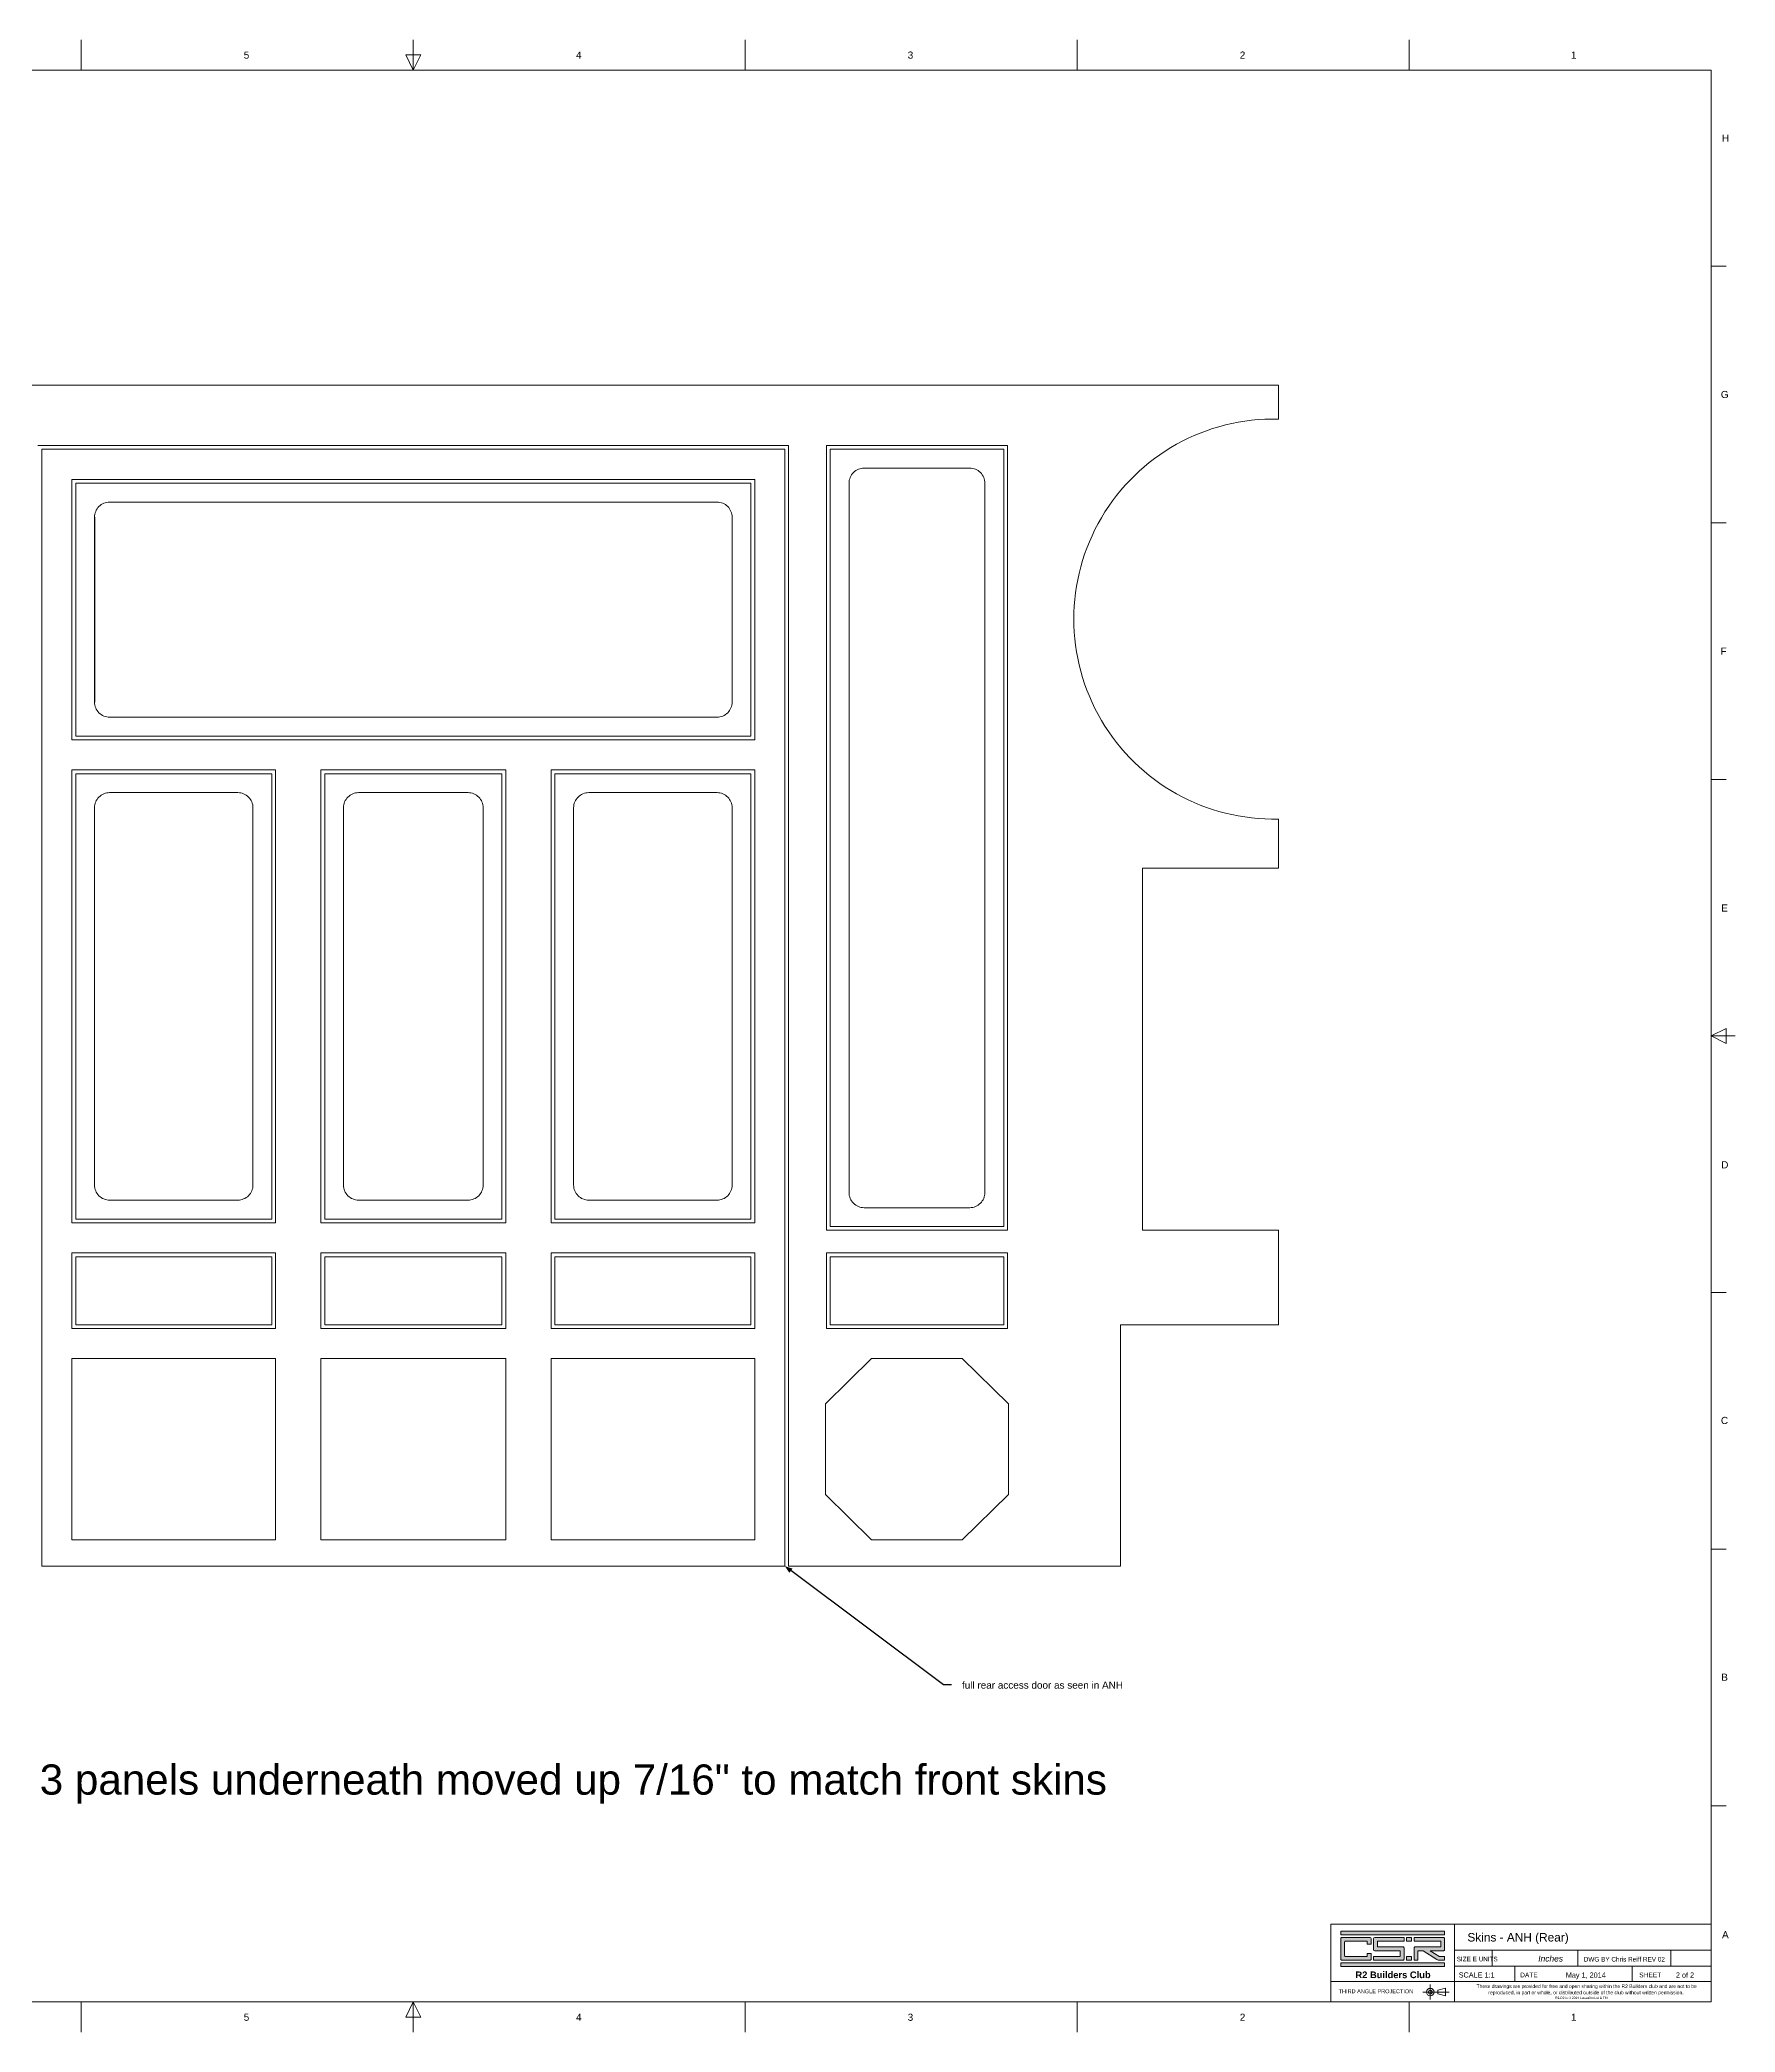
# Model space of a CAD drawing. Header units: millimetres. Extents: x -46.5 to 47.3, y 0.1 to 33.1.
# Drawn here: x 19.2 to 47.29, y 0.12 to 33.12 of the extents above; entities that cross this region are included whole.
import ezdxf

# ---------------------------------------------------------------- set-up
doc = ezdxf.new("R2010")
doc.units = ezdxf.units.MM
doc.layers.add('PDF4_Geometry', color=7, linetype='Continuous')
doc.layers.add('PDF4_Text', color=7, linetype='Continuous')
doc.layers.add('PDF4_Solid Fills', color=9, linetype='Continuous', true_color=0xc0c0c0)
doc.styles.add('PDF Arial', font='arial.ttf')
doc.styles.add('PDF Arial Bold', font='arialbd.ttf')
doc.styles.add('PDF Arial Italic', font='ariali.ttf')
doc.styles.get("Standard").update_dxf_attribs({"font": 'arial.ttf'})

msp = doc.modelspace()

# ---------------------------------------------------------------- hatches: boundary and pattern name
at = {"layer": 'PDF4_Solid Fills', "transparency": 33554559}
h = msp.add_hatch(color=256, dxfattribs=at)
h.paths.add_polyline_path([(42.472, 1.205), (42.472, 1.268), (40.753, 1.268), (40.753, 1.205)], flags=0)
h.paths.add_polyline_path([(40.753, 1.729), (42.472, 1.729), (42.472, 1.792), (40.753, 1.792)], flags=0)
h.paths.add_polyline_path([(41.256, 1.327), (41.256, 1.326), (41.256, 1.325), (41.256, 1.324), (41.255, 1.323), (41.255, 1.323), (41.255, 1.322), (41.255, 1.321), (41.254, 1.32), (41.254, 1.319), (41.253, 1.318), (41.253, 1.317), (41.252, 1.317), (41.252, 1.316), (41.251, 1.315), (41.25, 1.314), (41.25, 1.314), (41.249, 1.313), (41.248, 1.313), (41.247, 1.312), (41.246, 1.312), (41.246, 1.311), (41.245, 1.311), (41.244, 1.311), (41.243, 1.31), (41.242, 1.31), (41.241, 1.31), (41.24, 1.31), (41.239, 1.31), (41.238, 1.31), (40.77, 1.31), (40.769, 1.31), (40.768, 1.31), (40.767, 1.31), (40.766, 1.31), (40.765, 1.31), (40.765, 1.311), (40.764, 1.311), (40.763, 1.311), (40.762, 1.312), (40.761, 1.312), (40.76, 1.313), (40.76, 1.313), (40.759, 1.314), (40.758, 1.314), (40.757, 1.315), (40.757, 1.316), (40.756, 1.317), (40.756, 1.317), (40.755, 1.318), (40.755, 1.319), (40.754, 1.32), (40.754, 1.321), (40.753, 1.322), (40.753, 1.323), (40.753, 1.323), (40.753, 1.324), (40.753, 1.325), (40.753, 1.326), (40.753, 1.327), (40.753, 1.669), (40.753, 1.67), (40.753, 1.671), (40.753, 1.672), (40.753, 1.673), (40.753, 1.674), (40.753, 1.675), (40.754, 1.676), (40.754, 1.677), (40.755, 1.678), (40.755, 1.679), (40.756, 1.679), (40.756, 1.68), (40.757, 1.681), (40.757, 1.682), (40.758, 1.682), (40.759, 1.683), (40.76, 1.683), (40.76, 1.684), (40.761, 1.685), (40.762, 1.685), (40.763, 1.685), (40.764, 1.686), (40.765, 1.686), (40.765, 1.686), (40.766, 1.687), (40.767, 1.687), (40.768, 1.687), (40.769, 1.687), (40.77, 1.687), (41.238, 1.687), (41.239, 1.687), (41.24, 1.687), (41.241, 1.687), (41.242, 1.687), (41.243, 1.686), (41.244, 1.686), (41.245, 1.686), (41.246, 1.685), (41.246, 1.685), (41.247, 1.685), (41.248, 1.684), (41.249, 1.683), (41.25, 1.683), (41.25, 1.682), (41.251, 1.682), (41.252, 1.681), (41.252, 1.68), (41.253, 1.679), (41.253, 1.679), (41.254, 1.678), (41.254, 1.677), (41.255, 1.676), (41.255, 1.675), (41.255, 1.674), (41.255, 1.673), (41.256, 1.672), (41.256, 1.671), (41.256, 1.67), (41.256, 1.669), (41.256, 1.577), (41.193, 1.577), (41.193, 1.62), (41.193, 1.62), (41.193, 1.62), (41.193, 1.62), (41.193, 1.621), (41.193, 1.621), (41.193, 1.621), (41.193, 1.621), (41.192, 1.622), (41.192, 1.622), (41.192, 1.622), (41.192, 1.622), (41.192, 1.622), (41.192, 1.623), (41.192, 1.623), (41.192, 1.623), (41.191, 1.623), (41.191, 1.623), (41.191, 1.623), (41.191, 1.624), (41.191, 1.624), (41.19, 1.624), (41.19, 1.624), (41.19, 1.624), (41.19, 1.624), (41.189, 1.624), (41.189, 1.624), (41.189, 1.624), (41.189, 1.624), (41.188, 1.624), (40.836, 1.624), (40.835, 1.624), (40.834, 1.624), (40.833, 1.624), (40.832, 1.624), (40.831, 1.623), (40.83, 1.623), (40.829, 1.623), (40.828, 1.622), (40.827, 1.622), (40.826, 1.621), (40.825, 1.621), (40.824, 1.62), (40.823, 1.619), (40.822, 1.618), (40.821, 1.618), (40.82, 1.617), (40.82, 1.616), (40.819, 1.615), (40.818, 1.614), (40.818, 1.613), (40.817, 1.612), (40.817, 1.611), (40.817, 1.61), (40.816, 1.609), (40.816, 1.608), (40.816, 1.607), (40.816, 1.605), (40.815, 1.604), (40.815, 1.603), (40.815, 1.393), (40.815, 1.392), (40.816, 1.391), (40.816, 1.39), (40.816, 1.389), (40.816, 1.388), (40.817, 1.387), (40.817, 1.386), (40.817, 1.385), (40.818, 1.384), (40.818, 1.383), (40.819, 1.382), (40.82, 1.381), (40.82, 1.38), (40.821, 1.379), (40.822, 1.378), (40.823, 1.378), (40.824, 1.377), (40.825, 1.376), (40.826, 1.376), (40.827, 1.375), (40.828, 1.374), (40.829, 1.374), (40.83, 1.374), (40.831, 1.373), (40.832, 1.373), (40.833, 1.373), (40.834, 1.373), (40.835, 1.373), (40.836, 1.373), (41.188, 1.373), (41.189, 1.373), (41.189, 1.373), (41.189, 1.373), (41.189, 1.373), (41.19, 1.373), (41.19, 1.373), (41.19, 1.373), (41.19, 1.373), (41.191, 1.373), (41.191, 1.373), (41.191, 1.373), (41.191, 1.373), (41.191, 1.374), (41.192, 1.374), (41.192, 1.374), (41.192, 1.374), (41.192, 1.374), (41.192, 1.374), (41.192, 1.375), (41.192, 1.375), (41.192, 1.375), (41.193, 1.375), (41.193, 1.376), (41.193, 1.376), (41.193, 1.376), (41.193, 1.376), (41.193, 1.376), (41.193, 1.377), (41.193, 1.377), (41.193, 1.42), (41.256, 1.42)], flags=0)
h.paths.add_polyline_path([(42.032, 1.31), (42.032, 1.462), (42.032, 1.463), (42.032, 1.463), (42.032, 1.463), (42.032, 1.463), (42.032, 1.464), (42.032, 1.464), (42.032, 1.464), (42.032, 1.464), (42.032, 1.465), (42.032, 1.465), (42.032, 1.465), (42.033, 1.465), (42.033, 1.465), (42.033, 1.466), (42.033, 1.466), (42.033, 1.466), (42.033, 1.466), (42.034, 1.466), (42.034, 1.466), (42.034, 1.466), (42.034, 1.466), (42.034, 1.467), (42.035, 1.467), (42.035, 1.467), (42.035, 1.467), (42.035, 1.467), (42.036, 1.467), (42.036, 1.467), (42.036, 1.467), (42.116, 1.467), (42.347, 1.322), (42.348, 1.322), (42.35, 1.321), (42.351, 1.32), (42.352, 1.319), (42.354, 1.318), (42.355, 1.318), (42.357, 1.317), (42.358, 1.316), (42.36, 1.316), (42.361, 1.315), (42.363, 1.315), (42.364, 1.314), (42.366, 1.314), (42.367, 1.313), (42.369, 1.313), (42.37, 1.312), (42.372, 1.312), (42.374, 1.311), (42.375, 1.311), (42.377, 1.311), (42.378, 1.311), (42.38, 1.31), (42.382, 1.31), (42.383, 1.31), (42.385, 1.31), (42.386, 1.31), (42.388, 1.31), (42.39, 1.31), (42.391, 1.31), (42.472, 1.31), (42.472, 1.373), (42.391, 1.373), (42.391, 1.373), (42.39, 1.373), (42.39, 1.373), (42.39, 1.373), (42.389, 1.373), (42.389, 1.373), (42.388, 1.373), (42.388, 1.373), (42.388, 1.373), (42.387, 1.373), (42.387, 1.373), (42.386, 1.373), (42.386, 1.373), (42.386, 1.373), (42.385, 1.373), (42.385, 1.374), (42.384, 1.374), (42.384, 1.374), (42.384, 1.374), (42.383, 1.374), (42.383, 1.374), (42.383, 1.374), (42.382, 1.375), (42.382, 1.375), (42.382, 1.375), (42.381, 1.375), (42.381, 1.375), (42.38, 1.375), (42.38, 1.376), (42.234, 1.467), (42.454, 1.467), (42.455, 1.467), (42.456, 1.467), (42.457, 1.467), (42.458, 1.467), (42.459, 1.468), (42.46, 1.468), (42.461, 1.468), (42.462, 1.469), (42.463, 1.469), (42.463, 1.469), (42.464, 1.47), (42.465, 1.47), (42.466, 1.471), (42.467, 1.472), (42.467, 1.472), (42.468, 1.473), (42.468, 1.474), (42.469, 1.475), (42.469, 1.475), (42.47, 1.476), (42.47, 1.477), (42.471, 1.478), (42.471, 1.479), (42.471, 1.48), (42.472, 1.481), (42.472, 1.482), (42.472, 1.483), (42.472, 1.484), (42.472, 1.485), (42.472, 1.669), (42.472, 1.67), (42.472, 1.671), (42.472, 1.672), (42.472, 1.673), (42.471, 1.674), (42.471, 1.675), (42.471, 1.676), (42.47, 1.677), (42.47, 1.678), (42.469, 1.679), (42.469, 1.679), (42.468, 1.68), (42.468, 1.681), (42.467, 1.682), (42.467, 1.682), (42.466, 1.683), (42.465, 1.683), (42.464, 1.684), (42.463, 1.685), (42.463, 1.685), (42.462, 1.685), (42.461, 1.686), (42.46, 1.686), (42.459, 1.686), (42.458, 1.687), (42.457, 1.687), (42.456, 1.687), (42.455, 1.687), (42.454, 1.687), (41.969, 1.687), (41.969, 1.624), (42.405, 1.624), (42.405, 1.624), (42.405, 1.624), (42.405, 1.624), (42.406, 1.624), (42.406, 1.624), (42.406, 1.624), (42.406, 1.624), (42.407, 1.624), (42.407, 1.624), (42.407, 1.624), (42.407, 1.623), (42.407, 1.623), (42.408, 1.623), (42.408, 1.623), (42.408, 1.623), (42.408, 1.623), (42.408, 1.622), (42.408, 1.622), (42.408, 1.622), (42.409, 1.622), (42.409, 1.622), (42.409, 1.621), (42.409, 1.621), (42.409, 1.621), (42.409, 1.621), (42.409, 1.62), (42.409, 1.62), (42.409, 1.62), (42.409, 1.62), (42.409, 1.534), (42.409, 1.534), (42.409, 1.534), (42.409, 1.533), (42.409, 1.533), (42.409, 1.533), (42.409, 1.533), (42.409, 1.533), (42.409, 1.532), (42.409, 1.532), (42.408, 1.532), (42.408, 1.532), (42.408, 1.532), (42.408, 1.531), (42.408, 1.531), (42.408, 1.531), (42.408, 1.531), (42.407, 1.531), (42.407, 1.531), (42.407, 1.53), (42.407, 1.53), (42.407, 1.53), (42.406, 1.53), (42.406, 1.53), (42.406, 1.53), (42.406, 1.53), (42.405, 1.53), (42.405, 1.53), (42.405, 1.53), (42.405, 1.53), (41.986, 1.53), (41.985, 1.53), (41.984, 1.53), (41.984, 1.53), (41.983, 1.529), (41.982, 1.529), (41.981, 1.529), (41.98, 1.529), (41.979, 1.528), (41.978, 1.528), (41.977, 1.527), (41.976, 1.527), (41.976, 1.526), (41.975, 1.526), (41.974, 1.525), (41.974, 1.524), (41.973, 1.524), (41.972, 1.523), (41.972, 1.522), (41.971, 1.521), (41.971, 1.52), (41.97, 1.52), (41.97, 1.519), (41.97, 1.518), (41.969, 1.517), (41.969, 1.516), (41.969, 1.515), (41.969, 1.514), (41.969, 1.513), (41.969, 1.512), (41.969, 1.31)], flags=0)
h.paths.add_polyline_path([(41.298, 1.485), (41.298, 1.484), (41.298, 1.483), (41.298, 1.482), (41.298, 1.481), (41.298, 1.48), (41.299, 1.479), (41.299, 1.478), (41.299, 1.477), (41.3, 1.476), (41.3, 1.475), (41.301, 1.475), (41.301, 1.474), (41.302, 1.473), (41.303, 1.472), (41.303, 1.472), (41.304, 1.471), (41.305, 1.47), (41.305, 1.47), (41.306, 1.469), (41.307, 1.469), (41.308, 1.469), (41.309, 1.468), (41.31, 1.468), (41.311, 1.468), (41.312, 1.467), (41.313, 1.467), (41.313, 1.467), (41.314, 1.467), (41.315, 1.467), (41.734, 1.467), (41.734, 1.467), (41.734, 1.467), (41.734, 1.467), (41.735, 1.467), (41.735, 1.467), (41.735, 1.467), (41.735, 1.467), (41.736, 1.466), (41.736, 1.466), (41.736, 1.466), (41.736, 1.466), (41.736, 1.466), (41.737, 1.466), (41.737, 1.466), (41.737, 1.466), (41.737, 1.465), (41.737, 1.465), (41.737, 1.465), (41.737, 1.465), (41.738, 1.465), (41.738, 1.464), (41.738, 1.464), (41.738, 1.464), (41.738, 1.464), (41.738, 1.463), (41.738, 1.463), (41.738, 1.463), (41.738, 1.463), (41.738, 1.462), (41.738, 1.377), (41.738, 1.377), (41.738, 1.376), (41.738, 1.376), (41.738, 1.376), (41.738, 1.376), (41.738, 1.376), (41.738, 1.375), (41.738, 1.375), (41.738, 1.375), (41.737, 1.375), (41.737, 1.374), (41.737, 1.374), (41.737, 1.374), (41.737, 1.374), (41.737, 1.374), (41.737, 1.374), (41.736, 1.373), (41.736, 1.373), (41.736, 1.373), (41.736, 1.373), (41.736, 1.373), (41.735, 1.373), (41.735, 1.373), (41.735, 1.373), (41.735, 1.373), (41.734, 1.373), (41.734, 1.373), (41.734, 1.373), (41.734, 1.373), (41.298, 1.373), (41.298, 1.31), (41.783, 1.31), (41.784, 1.31), (41.785, 1.31), (41.786, 1.31), (41.787, 1.31), (41.788, 1.31), (41.789, 1.311), (41.79, 1.311), (41.791, 1.311), (41.792, 1.312), (41.792, 1.312), (41.793, 1.313), (41.794, 1.313), (41.795, 1.314), (41.795, 1.314), (41.796, 1.315), (41.797, 1.316), (41.797, 1.317), (41.798, 1.317), (41.798, 1.318), (41.799, 1.319), (41.799, 1.32), (41.8, 1.321), (41.8, 1.322), (41.8, 1.323), (41.801, 1.323), (41.801, 1.324), (41.801, 1.325), (41.801, 1.326), (41.801, 1.327), (41.801, 1.512), (41.801, 1.513), (41.801, 1.514), (41.801, 1.515), (41.801, 1.516), (41.8, 1.517), (41.8, 1.518), (41.8, 1.519), (41.799, 1.52), (41.799, 1.52), (41.798, 1.521), (41.798, 1.522), (41.797, 1.523), (41.797, 1.524), (41.796, 1.524), (41.795, 1.525), (41.795, 1.526), (41.794, 1.526), (41.793, 1.527), (41.792, 1.527), (41.792, 1.528), (41.791, 1.528), (41.79, 1.529), (41.789, 1.529), (41.788, 1.529), (41.787, 1.529), (41.786, 1.53), (41.785, 1.53), (41.784, 1.53), (41.783, 1.53), (41.365, 1.53), (41.365, 1.53), (41.365, 1.53), (41.364, 1.53), (41.364, 1.53), (41.364, 1.53), (41.364, 1.53), (41.363, 1.53), (41.363, 1.53), (41.363, 1.53), (41.363, 1.53), (41.363, 1.531), (41.362, 1.531), (41.362, 1.531), (41.362, 1.531), (41.362, 1.531), (41.362, 1.531), (41.362, 1.532), (41.361, 1.532), (41.361, 1.532), (41.361, 1.532), (41.361, 1.532), (41.361, 1.533), (41.361, 1.533), (41.361, 1.533), (41.361, 1.533), (41.361, 1.533), (41.361, 1.534), (41.361, 1.534), (41.361, 1.534), (41.361, 1.62), (41.361, 1.62), (41.361, 1.62), (41.361, 1.62), (41.361, 1.621), (41.361, 1.621), (41.361, 1.621), (41.361, 1.621), (41.361, 1.622), (41.361, 1.622), (41.361, 1.622), (41.361, 1.622), (41.362, 1.622), (41.362, 1.623), (41.362, 1.623), (41.362, 1.623), (41.362, 1.623), (41.362, 1.623), (41.363, 1.623), (41.363, 1.624), (41.363, 1.624), (41.363, 1.624), (41.363, 1.624), (41.364, 1.624), (41.364, 1.624), (41.364, 1.624), (41.364, 1.624), (41.365, 1.624), (41.365, 1.624), (41.365, 1.624), (41.801, 1.624), (41.801, 1.687), (41.315, 1.687), (41.314, 1.687), (41.313, 1.687), (41.313, 1.687), (41.312, 1.687), (41.311, 1.686), (41.31, 1.686), (41.309, 1.686), (41.308, 1.685), (41.307, 1.685), (41.306, 1.685), (41.305, 1.684), (41.305, 1.683), (41.304, 1.683), (41.303, 1.682), (41.303, 1.682), (41.302, 1.681), (41.301, 1.68), (41.301, 1.679), (41.3, 1.679), (41.3, 1.678), (41.299, 1.677), (41.299, 1.676), (41.299, 1.675), (41.298, 1.674), (41.298, 1.673), (41.298, 1.672), (41.298, 1.671), (41.298, 1.67), (41.298, 1.669)], flags=0)
h.paths.add_polyline_path([(41.927, 1.373), (41.843, 1.373), (41.843, 1.31), (41.927, 1.31)], flags=0)
h.paths.add_polyline_path([(41.927, 1.687), (41.843, 1.687), (41.843, 1.624), (41.927, 1.624)], flags=0)

# ---------------------------------------------------------------- linework, layer by layer
msp.add_line((20.106, 25.211), (20.106, 22.149))
at = {"layer": 'PDF4_Geometry', "lineweight": 0}
for p, q in [((19.887, 33.118), (19.887, 32.618)), ((25.387, 32.618), (25.387, 33.118)), ((30.887, 33.118), (30.887, 32.618)), ((36.387, 33.118), (36.387, 32.618)), ((41.887, 33.118), (41.887, 32.618)), ((25.512, 32.868), (25.262, 32.868)), ((25.262, 32.868), (25.387, 32.618)), ((25.387, 32.618), (25.512, 32.868)), ((46.887, 32.618), (3.887, 32.618)), ((46.887, 0.618), (46.887, 32.618)), ((47.137, 29.368), (46.887, 29.368)), ((25.387, 27.399), (11.054, 27.399)), ((39.721, 27.399), (25.387, 27.399)), ((39.721, 26.837), (39.721, 27.399)), ((19.169, 26.399), (25.387, 26.399)), ((19.481, 26.336), (19.231, 26.336)), ((19.231, 26.336), (19.231, 26.086)), ((19.231, 26.086), (19.231, 20.836)), ((23.481, 26.336), (19.481, 26.336)), ((27.294, 26.336), (23.481, 26.336)), ((25.387, 26.399), (31.606, 26.399)), ((31.544, 26.336), (27.294, 26.336)), ((31.544, 26.086), (31.544, 26.336)), ((31.544, 20.836), (31.544, 26.086)), ((31.606, 26.399), (31.606, 7.836)), ((32.231, 13.399), (32.231, 26.399)), ((32.231, 26.399), (35.231, 26.399)), ((35.169, 26.336), (32.294, 26.336)), ((32.294, 26.336), (32.294, 13.461)), ((35.169, 13.461), (35.169, 26.336)), ((35.231, 26.399), (35.231, 13.399)), ((19.731, 25.836), (23.481, 25.836)), ((19.731, 21.524), (19.731, 25.836)), ((30.981, 25.774), (19.794, 25.774)), ((19.794, 25.774), (19.794, 21.586)), ((23.481, 25.836), (27.294, 25.836)), ((27.294, 25.836), (31.044, 25.836)), ((30.981, 21.586), (30.981, 25.774)), ((31.044, 25.836), (31.044, 21.524)), ((32.606, 14.024), (32.606, 25.774)), ((32.856, 26.024), (34.606, 26.024)), ((34.856, 25.774), (34.856, 14.024)), ((20.356, 25.461), (30.419, 25.461)), ((30.669, 25.211), (30.669, 22.149)), ((47.137, 25.118), (46.887, 25.118)), ((30.419, 21.899), (20.356, 21.899)), ((23.481, 21.524), (19.731, 21.524)), ((19.794, 21.586), (30.981, 21.586)), ((27.294, 21.524), (23.481, 21.524)), ((31.044, 21.524), (27.294, 21.524)), ((19.231, 20.836), (19.231, 13.274)), ((19.731, 21.024), (23.106, 21.024)), ((19.731, 13.524), (19.731, 21.024)), ((19.794, 20.961), (19.794, 13.586)), ((23.044, 20.961), (19.794, 20.961)), ((23.044, 13.586), (23.044, 20.961)), ((23.106, 21.024), (23.106, 13.524)), ((23.856, 13.524), (23.856, 21.024)), ((23.856, 21.024), (26.919, 21.024)), ((26.856, 20.961), (23.919, 20.961)), ((23.919, 20.961), (23.919, 13.586)), ((26.856, 13.586), (26.856, 20.961)), ((26.919, 21.024), (26.919, 13.524)), ((27.669, 13.524), (27.669, 21.024)), ((27.669, 21.024), (31.044, 21.024)), ((27.731, 20.961), (27.731, 13.586)), ((30.981, 20.961), (27.731, 20.961)), ((30.981, 13.586), (30.981, 20.961)), ((31.044, 21.024), (31.044, 13.524)), ((31.544, 13.274), (31.544, 20.836)), ((47.137, 20.868), (46.887, 20.868)), ((20.356, 20.649), (22.481, 20.649)), ((24.481, 20.649), (26.294, 20.649)), ((28.294, 20.649), (30.419, 20.649)), ((20.106, 14.149), (20.106, 20.399)), ((22.731, 20.399), (22.731, 14.149)), ((24.231, 14.149), (24.231, 20.399)), ((26.544, 20.399), (26.544, 14.149)), ((28.044, 14.149), (28.044, 20.399)), ((30.669, 20.399), (30.669, 14.149)), ((39.721, 19.399), (39.721, 20.212)), ((37.471, 13.399), (37.471, 19.399)), ((37.471, 19.399), (39.721, 19.399)), ((47.137, 16.743), (46.887, 16.618)), ((46.887, 16.618), (47.137, 16.493)), ((46.887, 16.618), (47.287, 16.618)), ((47.137, 16.493), (47.137, 16.743)), ((22.481, 13.899), (20.356, 13.899)), ((26.294, 13.899), (24.481, 13.899)), ((30.419, 13.899), (28.294, 13.899)), ((19.794, 13.586), (23.044, 13.586)), ((23.919, 13.586), (26.856, 13.586)), ((27.731, 13.586), (30.981, 13.586)), ((34.606, 13.774), (32.856, 13.774)), ((19.231, 13.274), (19.231, 11.524)), ((23.106, 13.524), (19.731, 13.524)), ((26.919, 13.524), (23.856, 13.524)), ((31.044, 13.524), (27.669, 13.524)), ((31.544, 11.524), (31.544, 13.274)), ((35.231, 13.399), (32.231, 13.399)), ((32.294, 13.461), (35.169, 13.461)), ((39.721, 13.399), (37.471, 13.399)), ((39.721, 11.836), (39.721, 13.399)), ((19.731, 13.024), (23.106, 13.024)), ((19.731, 11.774), (19.731, 13.024)), ((23.044, 12.961), (19.794, 12.961)), ((19.794, 12.961), (19.794, 11.836)), ((23.044, 11.836), (23.044, 12.961)), ((23.106, 13.024), (23.106, 11.774)), ((23.856, 11.774), (23.856, 13.024)), ((23.856, 13.024), (26.919, 13.024)), ((26.856, 12.961), (23.919, 12.961)), ((23.919, 12.961), (23.919, 11.836)), ((26.856, 11.836), (26.856, 12.961)), ((26.919, 13.024), (26.919, 11.774)), ((27.669, 13.024), (31.044, 13.024)), ((27.669, 11.774), (27.669, 13.024)), ((30.981, 12.961), (27.731, 12.961)), ((27.731, 12.961), (27.731, 11.836)), ((30.981, 11.836), (30.981, 12.961)), ((31.044, 13.024), (31.044, 11.774)), ((32.231, 13.024), (35.231, 13.024)), ((32.231, 11.774), (32.231, 13.024)), ((35.169, 12.961), (32.294, 12.961)), ((32.294, 12.961), (32.294, 11.836)), ((35.169, 11.836), (35.169, 12.961)), ((35.231, 13.024), (35.231, 11.774)), ((46.887, 12.368), (47.137, 12.368)), ((23.106, 11.774), (19.731, 11.774)), ((19.794, 11.836), (23.044, 11.836)), ((26.919, 11.774), (23.856, 11.774)), ((23.919, 11.836), (26.856, 11.836)), ((31.044, 11.774), (27.669, 11.774)), ((27.731, 11.836), (30.981, 11.836)), ((35.231, 11.774), (32.231, 11.774)), ((32.294, 11.836), (35.169, 11.836)), ((37.106, 11.836), (39.721, 11.836)), ((37.106, 7.836), (37.106, 11.836)), ((19.231, 11.524), (19.231, 7.836)), ((19.731, 8.274), (19.731, 11.274)), ((19.731, 11.274), (23.106, 11.274)), ((23.106, 11.274), (23.106, 8.274)), ((23.856, 8.274), (23.856, 11.274)), ((23.856, 11.274), (26.919, 11.274)), ((26.919, 11.274), (26.919, 8.274)), ((27.669, 8.274), (27.669, 11.274)), ((27.669, 11.274), (31.044, 11.274)), ((31.044, 11.274), (31.044, 8.274)), ((31.544, 7.836), (31.544, 11.524)), ((32.215, 10.524), (32.98, 11.274)), ((32.98, 11.274), (34.482, 11.274)), ((34.482, 11.274), (35.247, 10.524)), ((32.215, 9.024), (32.215, 10.524)), ((35.247, 10.524), (35.247, 9.024)), ((32.98, 8.274), (32.215, 9.024)), ((35.247, 9.024), (34.482, 8.274)), ((23.106, 8.274), (19.731, 8.274)), ((26.919, 8.274), (23.856, 8.274)), ((31.044, 8.274), (27.669, 8.274)), ((34.482, 8.274), (32.98, 8.274)), ((46.887, 8.118), (47.137, 8.118)), ((19.231, 7.836), (19.481, 7.836)), ((19.481, 7.836), (23.481, 7.836)), ((23.481, 7.836), (27.294, 7.836)), ((27.294, 7.836), (31.544, 7.836)), ((31.606, 7.836), (37.106, 7.836)), ((46.887, 3.868), (47.137, 3.868)), ((46.887, 1.907), (40.59, 1.907)), ((40.59, 1.907), (40.59, 0.618)), ((40.753, 1.792), (42.472, 1.792)), ((40.753, 1.729), (40.753, 1.792)), ((42.472, 1.729), (40.753, 1.729)), ((40.753, 1.669), (40.753, 1.327)), ((41.238, 1.687), (40.77, 1.687)), ((41.256, 1.577), (41.256, 1.669)), ((41.298, 1.485), (41.298, 1.669)), ((41.315, 1.687), (41.801, 1.687)), ((41.801, 1.687), (41.801, 1.624)), ((41.843, 1.624), (41.843, 1.687)), ((41.843, 1.687), (41.927, 1.687)), ((41.927, 1.687), (41.927, 1.624)), ((41.969, 1.624), (41.969, 1.687)), ((41.969, 1.687), (42.454, 1.687)), ((42.472, 1.792), (42.472, 1.729)), ((42.472, 1.669), (42.472, 1.485)), ((42.637, 1.907), (42.637, 0.618)), ((46.887, 0.618), (46.887, 1.907)), ((40.815, 1.393), (40.815, 1.603)), ((40.836, 1.624), (41.188, 1.624)), ((41.188, 1.373), (40.836, 1.373)), ((41.193, 1.62), (41.193, 1.577)), ((41.193, 1.577), (41.256, 1.577)), ((41.256, 1.42), (41.193, 1.42)), ((41.193, 1.42), (41.193, 1.377)), ((41.256, 1.327), (41.256, 1.42)), ((41.298, 1.31), (41.298, 1.373)), ((41.298, 1.373), (41.734, 1.373)), ((41.734, 1.467), (41.315, 1.467)), ((41.361, 1.62), (41.361, 1.534)), ((41.801, 1.624), (41.365, 1.624)), ((41.365, 1.53), (41.783, 1.53)), ((41.738, 1.377), (41.738, 1.462)), ((41.801, 1.512), (41.801, 1.327)), ((41.927, 1.624), (41.843, 1.624)), ((41.843, 1.31), (41.843, 1.373)), ((41.843, 1.373), (41.927, 1.373)), ((41.927, 1.373), (41.927, 1.31)), ((42.405, 1.624), (41.969, 1.624)), ((41.969, 1.31), (41.969, 1.512)), ((41.986, 1.53), (42.405, 1.53)), ((42.032, 1.462), (42.032, 1.31)), ((42.116, 1.467), (42.036, 1.467)), ((42.347, 1.322), (42.116, 1.467)), ((42.454, 1.467), (42.234, 1.467)), ((42.234, 1.467), (42.38, 1.376)), ((42.391, 1.373), (42.472, 1.373)), ((42.409, 1.534), (42.409, 1.62)), ((42.472, 1.373), (42.472, 1.31)), ((46.887, 1.475), (42.637, 1.475)), ((43.263, 1.475), (43.263, 1.208)), ((44.682, 1.475), (44.682, 1.21)), ((46.222, 1.475), (46.222, 1.21)), ((40.753, 1.205), (40.753, 1.268)), ((40.753, 1.268), (42.472, 1.268)), ((42.472, 1.205), (40.753, 1.205)), ((40.77, 1.31), (41.238, 1.31)), ((41.783, 1.31), (41.298, 1.31)), ((41.927, 1.31), (41.843, 1.31)), ((42.032, 1.31), (41.969, 1.31)), ((42.472, 1.31), (42.391, 1.31)), ((42.472, 1.268), (42.472, 1.205)), ((46.887, 1.208), (42.637, 1.208)), ((43.637, 0.958), (43.637, 1.208)), ((45.583, 0.958), (45.583, 1.208)), ((40.59, 0.958), (46.887, 0.958)), ((42.236, 0.781), (42.111, 0.781)), ((42.236, 0.906), (42.236, 0.781)), ((42.236, 0.781), (42.361, 0.781)), ((42.236, 0.656), (42.236, 0.781)), ((42.361, 0.812), (42.486, 0.844)), ((42.361, 0.781), (42.361, 0.812)), ((42.361, 0.75), (42.361, 0.781)), ((42.361, 0.781), (42.486, 0.781)), ((42.486, 0.719), (42.361, 0.75)), ((42.486, 0.844), (42.486, 0.781)), ((42.486, 0.781), (42.486, 0.719)), ((42.486, 0.781), (42.549, 0.781)), ((3.887, 0.618), (46.887, 0.618)), ((19.887, 0.118), (19.887, 0.618)), ((25.387, 0.618), (25.262, 0.368)), ((25.262, 0.368), (25.512, 0.368)), ((25.512, 0.368), (25.387, 0.618)), ((25.387, 0.618), (25.387, 0.118)), ((30.887, 0.118), (30.887, 0.618)), ((36.387, 0.118), (36.387, 0.618)), ((40.59, 0.618), (46.887, 0.618)), ((41.887, 0.118), (41.887, 0.618))]:
    msp.add_line(p, q, dxfattribs=at)
at = {"layer": 'PDF4_Geometry', "color": 5, "lineweight": 30}
for p, q in [((34.172, 5.869), (31.64, 7.765)), ((34.302, 5.869), (34.172, 5.869))]:
    msp.add_line(p, q, dxfattribs=at)
at = {"layer": 'PDF4_Geometry', "lineweight": 0}
for radius in [0.0625, 0.0312]:
    msp.add_circle((42.236, 0.781), radius, dxfattribs=at)
for centre, radius, start, end in [((39.644, 23.524), 3.313, 88.6753, 271.3247), ((32.856, 25.774), 0.25, 89.9992, 180.0008), ((34.606, 25.774), 0.25, 359.9992, 90.0008), ((20.356, 25.211), 0.25, 89.9992, 180.0008), ((30.419, 25.211), 0.25, 359.9992, 90.0008), ((20.356, 22.149), 0.25, 179.9992, 270.0008), ((30.419, 22.149), 0.25, 269.9992, 0.0008), ((20.356, 20.399), 0.25, 89.9992, 180.0008), ((22.481, 20.399), 0.25, 359.9992, 90.0008), ((24.481, 20.399), 0.25, 89.9992, 180.0008), ((26.294, 20.399), 0.25, 359.9992, 90.0008), ((28.294, 20.399), 0.25, 89.9992, 180.0008), ((30.419, 20.399), 0.25, 359.9992, 90.0008), ((20.356, 14.149), 0.25, 179.9992, 270.0008), ((22.481, 14.149), 0.25, 269.9992, 0.0008), ((24.481, 14.149), 0.25, 179.9992, 270.0008), ((26.294, 14.149), 0.25, 269.9992, 0.0008), ((28.294, 14.149), 0.25, 179.9992, 270.0008), ((30.419, 14.149), 0.25, 269.9992, 0.0008), ((32.856, 14.024), 0.25, 179.9992, 270.0008), ((34.606, 14.024), 0.25, 269.9992, 0.0008), ((40.77, 1.669), 0.0176, 89.9996, 180.0455), ((41.238, 1.669), 0.0176, 0.0295, 89.9253), ((41.315, 1.669), 0.0176, 90.0295, 179.9705), ((42.454, 1.669), 0.0176, 359.9545, 90.0004), ((40.77, 1.327), 0.0176, 179.9204, 270.0796), ((40.836, 1.603), 0.0209, 89.9141, 180.048), ((40.836, 1.393), 0.021, 179.9807, 270.0193), ((41.188, 1.62), 0.00443, 0.3449, 89.8356), ((41.188, 1.377), 0.00441, 269.8644, 359.9551), ((41.238, 1.327), 0.0176, 269.9954, 0.0046), ((41.315, 1.485), 0.0176, 180.0747, 269.9705), ((41.365, 1.62), 0.00441, 90.0448, 179.9552), ((41.365, 1.534), 0.00441, 179.8645, 269.9551), ((41.734, 1.462), 0.00438, 359.7276, 90.2724), ((41.734, 1.377), 0.00441, 270.0448, 359.9552), ((41.783, 1.512), 0.0176, 359.9954, 90.0497), ((41.783, 1.327), 0.0176, 269.9545, 0.0004), ((41.986, 1.512), 0.0176, 89.9996, 180.0004), ((42.036, 1.462), 0.00441, 89.8645, 179.9551), ((42.391, 1.393), 0.0838, 237.9788, 270.017), ((42.391, 1.393), 0.0209, 237.9388, 270.1136), ((42.405, 1.62), 0.00441, 0.0448, 89.9552), ((42.405, 1.534), 0.00441, 270.0449, 0.1356), ((42.454, 1.484), 0.0176, 269.9204, 0.0796)]:
    msp.add_arc(centre, radius, start, end, dxfattribs=at)
at = {"layer": 'PDF4_Solid Fills', "color": 5, "transparency": 33554559}
msp.add_solid([(31.544, 7.836), (31.618, 7.726), (31.67, 7.796)], dxfattribs=at)

# ---------------------------------------------------------------- texts
msp.add_text('Oliver Steeples - Top middle panel and 3 panels underneath moved up 7/16" to match front skins', height=0.5).set_placement((6.931, 4.052))
at = {"layer": 'PDF4_Text'}
for s, height, style, p in [('5', 0.118, 'PDF Arial', (22.578, 32.806)), ('4', 0.118, 'PDF Arial', (28.083, 32.806)), ('3', 0.118, 'PDF Arial', (33.578, 32.806)), ('2', 0.118, 'PDF Arial', (39.08, 32.806)), ('1', 0.118, 'PDF Arial', (44.567, 32.806)), ('H', 0.118, 'PDF Arial', (47.066, 31.429)), ('G', 0.118, 'PDF Arial', (47.05, 27.185)), ('F', 0.118, 'PDF Arial', (47.046, 22.932)), ('E', 0.118, 'PDF Arial', (47.056, 18.678)), ('D', 0.118, 'PDF Arial', (47.056, 14.425)), ('C', 0.118, 'PDF Arial', (47.051, 10.191)), ('B', 0.118, 'PDF Arial', (47.057, 5.938)), ('Skins - ANH (Rear)', 0.14041, 'PDF Arial', (42.851, 1.619)), ('A', 0.118, 'PDF Arial', (47.07, 1.673)), ('SIZE E UNITS', 0.07564, 'PDF Arial', (42.673, 1.291)), ('Inches', 0.0997, 'PDF Arial Italic', (44.025, 1.287)), ('DWG BY Chris Reiff REV 02', 0.07564, 'PDF Arial', (44.779, 1.287)), ('SCALE 1:1', 0.086, 'PDF Arial', (42.707, 1.022)), ('DATE', 0.0782, 'PDF Arial', (43.725, 1.026)), ('May 1, 2014', 0.086, 'PDF Arial', (44.482, 1.02)), ('SHEET', 0.0782, 'PDF Arial', (45.698, 1.026)), ('2 of 2', 0.086, 'PDF Arial', (46.306, 1.02)), ('THIRD ANGLE PROJECTION', 0.06577, 'PDF Arial', (40.718, 0.762)), ('These drawings are provided for free and open sharing within the R2 Builders club and are not to be', 0.05903, 'PDF Arial', (43.003, 0.849)), ('reproduced, in part or whole, or distributed outside of the club without written permission.', 0.05903, 'PDF Arial', (43.198, 0.745)), ('R2-D2 is © 2014 Lucasfilm Ltd & TM', 0.03818, 'PDF Arial', (44.306, 0.667)), ('5', 0.118, 'PDF Arial', (22.578, 0.306)), ('4', 0.118, 'PDF Arial', (28.083, 0.306)), ('3', 0.118, 'PDF Arial', (33.578, 0.306)), ('2', 0.118, 'PDF Arial', (39.08, 0.306)), ('1', 0.118, 'PDF Arial', (44.567, 0.306))]:
    msp.add_text(s, height=height, dxfattribs=dict(at, style=style)).set_placement(p)
at = {"layer": 'PDF4_Text', "color": 5, "style": 'PDF Arial'}
msp.add_text('full rear access door as seen in ANH', height=0.11763, dxfattribs=at).set_placement((34.478, 5.807))
at = {"layer": 'PDF4_Text', "color": 250, "true_color": 0x404040, "style": 'PDF Arial Bold'}
msp.add_text('R2 Builders Club', height=0.11069, dxfattribs=at).set_placement((40.996, 1.012))

doc.saveas('drawing.dxf')
